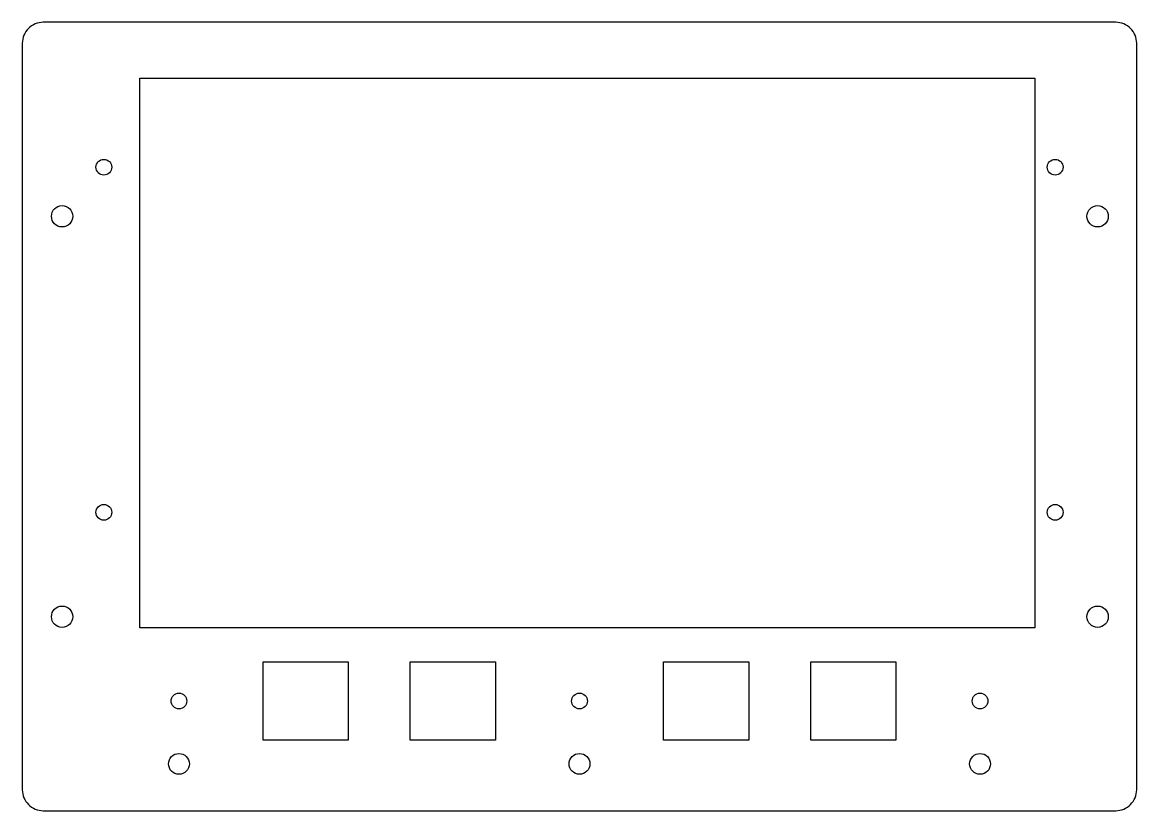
# Model space of a CAD drawing. Header units: millimetres. Extents: x -106 to 106, y -126 to 24.
import ezdxf

# ---------------------------------------------------------------- set-up
doc = ezdxf.new("R2010")
doc.units = ezdxf.units.MM
doc.layers.get('0').update_dxf_attribs({"linetype": 'CONTINUOUS'})

msp = doc.modelspace()

# ---------------------------------------------------------------- linework, layer by layer
msp.add_lwpolyline([(-106, -121.65, 0.414214), (-102, -125.65), (102, -125.65, 0.414214), (106, -121.65), (106, 20.35, 0.414214), (102, 24.35), (-102, 24.35, 0.414214), (-106, 20.35)], format="xyb", close=True)
for points in [[(-83.61, 13.72), (86.59, 13.72), (86.59, -90.88), (-83.61, -90.88)], [(-60.2, -112.24), (-60.2, -97.34), (-44, -97.34), (-44, -112.24)], [(-32.2, -112.24), (-32.2, -97.34), (-16, -97.34), (-16, -112.24)], [(16, -112.24), (16, -97.34), (32.2, -97.34), (32.2, -112.24)], [(44, -112.24), (44, -97.34), (60.2, -97.34), (60.2, -112.24)]]:
    msp.add_lwpolyline(points, close=True)
for centre, radius in [((-90.48, -3.23), 1.5), ((90.48, -3.23), 1.5), ((-98.42, -12.55), 2.03), ((98.55, -12.55), 2.03), ((-90.48, -68.88), 1.5), ((90.48, -68.88), 1.5), ((-98.42, -88.75), 2.03), ((98.55, -88.75), 2.03), ((-76.2, -104.79), 1.5), ((0, -104.79), 1.5), ((76.2, -104.79), 1.5), ((-76.2, -116.74), 1.98), ((0, -116.74), 1.98), ((76.2, -116.74), 1.98)]:
    msp.add_circle(centre, radius)

doc.saveas('drawing.dxf')
